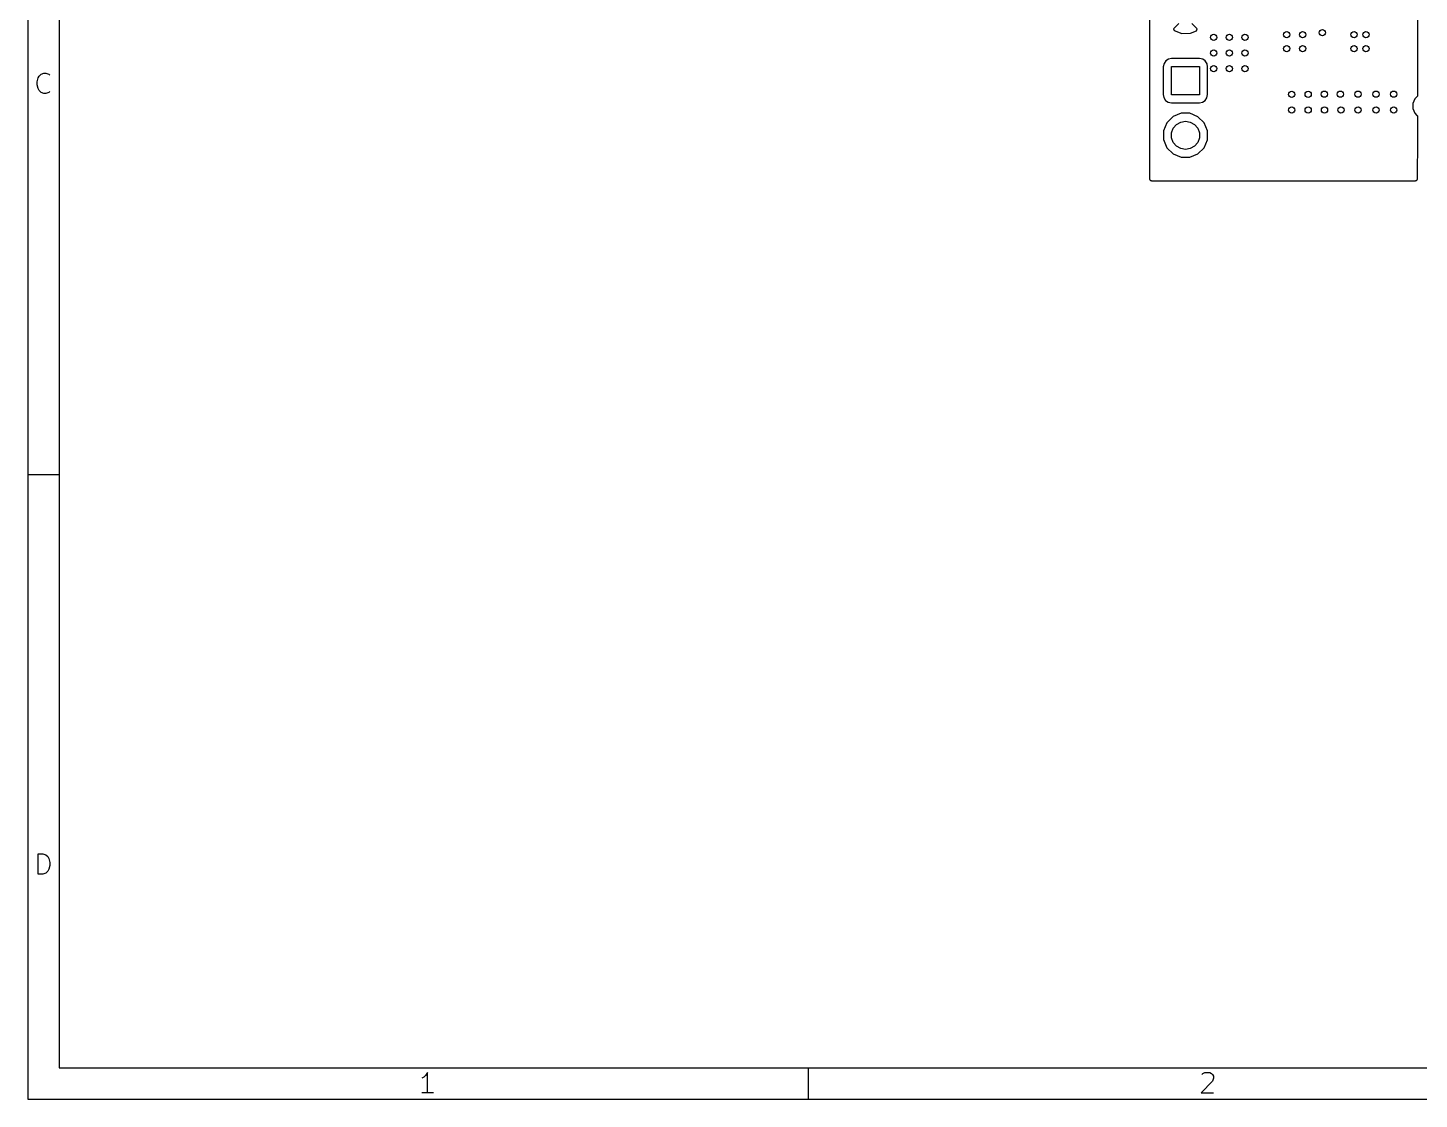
# Model space of a CAD drawing. Extents: x 10 to 287, y -200 to -10.
# Drawn here: x 10 to 99.2, y -200 to -131.4 of the extents above; entities that cross this region are included whole.
import ezdxf

# ---------------------------------------------------------------- set-up
doc = ezdxf.new("R2010")
doc.units = 0
doc.header["$MEASUREMENT"] = 0
doc.layers.add('BLACK', color=7, linetype='CONTINUOUS')

msp = doc.modelspace()

# ---------------------------------------------------------------- linework, layer by layer
at = {"layer": 'Black'}
for p, q in [((10, -10), (10, -200.007)), ((12, -12), (12, -198.007)), ((99.06, -128.362), (99.06, -135.711)), ((81.9121, -131.41), (81.9124, -130.089)), ((81.9116, -133.87), (81.9121, -131.41)), ((83.7564, -131.113), (83.4249, -131.444)), ((83.4249, -131.444), (83.4667, -131.568)), ((83.4667, -131.568), (83.9592, -131.749)), ((83.9592, -131.749), (84.5216, -131.725)), ((84.5216, -131.725), (84.8922, -131.571)), ((84.9351, -131.444), (84.6036, -131.113)), ((84.8922, -131.571), (84.9351, -131.444)), ((82.8129, -133.669), (82.7696, -133.883)), ((82.9289, -133.499), (82.8129, -133.669)), ((83.1025, -133.387), (82.9289, -133.499)), ((83.3018, -133.35), (83.1025, -133.387)), ((85.0773, -133.35), (83.3018, -133.35)), ((85.2915, -133.393), (85.0773, -133.35)), ((85.4612, -133.509), (85.2915, -133.393)), ((85.5729, -133.683), (85.4612, -133.509)), ((85.6104, -133.882), (85.5729, -133.683)), ((10.5976, -134.845), (10.6595, -134.598)), ((10.6595, -134.598), (10.7214, -134.474)), ((10.7214, -134.474), (10.8452, -134.35)), ((10.8452, -134.35), (11.031, -134.288)), ((11.031, -134.288), (11.1548, -134.288)), ((11.1548, -134.288), (11.3405, -134.35)), ((11.3405, -134.35), (11.4024, -134.412)), ((81.9107, -138.574), (81.9116, -133.87)), ((82.7696, -133.883), (82.7696, -135.658)), ((83.29, -135.67), (83.29, -133.87)), ((83.29, -133.87), (85.09, -133.87)), ((85.09, -133.87), (85.09, -135.67)), ((85.6104, -135.657), (85.6104, -133.882)), ((10.5976, -135.031), (10.5976, -134.845)), ((10.6595, -135.279), (10.5976, -135.031)), ((10.7214, -135.402), (10.6595, -135.279)), ((10.8452, -135.526), (10.7214, -135.402)), ((11.031, -135.588), (10.8452, -135.526)), ((11.3405, -135.526), (11.1548, -135.588)), ((11.4024, -135.464), (11.3405, -135.526)), ((11.1548, -135.588), (11.031, -135.588)), ((82.7696, -135.658), (82.8071, -135.857)), ((82.8071, -135.857), (82.9188, -136.031)), ((82.9188, -136.031), (83.0885, -136.147)), ((83.0885, -136.147), (83.3027, -136.19)), ((85.09, -135.67), (83.29, -135.67)), ((83.3027, -136.19), (85.0782, -136.19)), ((85.0782, -136.19), (85.2775, -136.153)), ((85.2775, -136.153), (85.4511, -136.041)), ((85.4511, -136.041), (85.5671, -135.871)), ((85.5671, -135.871), (85.6104, -135.657)), ((98.7604, -136.237), (98.7601, -136.558)), ((98.8836, -135.94), (98.7604, -136.237)), ((99.0227, -135.801), (98.8836, -135.94)), ((99.026, -135.796), (99.0227, -135.801)), ((99.0303, -135.793), (99.026, -135.796)), ((99.0386, -135.778), (99.0303, -135.793)), ((99.0481, -135.765), (99.0386, -135.778)), ((99.0495, -135.759), (99.0481, -135.765)), ((99.0523, -135.755), (99.0495, -135.759)), ((99.0552, -135.738), (99.0523, -135.755)), ((99.0595, -135.722), (99.0552, -135.738)), ((99.06, -135.711), (99.059, -135.717)), ((99.059, -135.717), (99.0595, -135.722)), ((83.3935, -137.076), (82.9971, -137.471)), ((83.9112, -136.862), (83.3935, -137.076)), ((84.4713, -136.862), (83.9112, -136.862)), ((84.9886, -137.077), (84.4713, -136.862)), ((85.3843, -137.473), (84.9886, -137.077)), ((98.7601, -136.558), (98.8828, -136.855)), ((98.8828, -136.855), (99.0229, -136.995)), ((99.0229, -136.995), (99.026, -137)), ((99.026, -137), (99.0303, -137.003)), ((99.0303, -137.003), (99.0386, -137.018)), ((99.0386, -137.018), (99.0481, -137.031)), ((99.0481, -137.031), (99.0496, -137.037)), ((99.0496, -137.037), (99.0523, -137.042)), ((99.0523, -137.042), (99.0552, -137.058)), ((99.0552, -137.058), (99.0595, -137.074)), ((99.0595, -137.074), (99.059, -137.079)), ((99.059, -137.079), (99.06, -137.085)), ((99.06, -137.085), (99.06, -138.429)), ((82.7822, -137.989), (82.7818, -138.549)), ((82.9971, -137.471), (82.7822, -137.989)), ((83.3003, -138.113), (83.4076, -137.818)), ((83.3003, -138.427), (83.3003, -138.113)), ((83.4076, -137.818), (83.6093, -137.578)), ((83.6093, -137.578), (83.881, -137.421)), ((83.881, -137.421), (84.19, -137.367)), ((84.19, -137.367), (84.499, -137.421)), ((84.499, -137.421), (84.7707, -137.578)), ((84.7707, -137.578), (84.9724, -137.818)), ((84.9724, -137.818), (85.0797, -138.113)), ((85.0797, -138.113), (85.0797, -138.427)), ((85.5982, -137.991), (85.3843, -137.473)), ((85.5978, -138.551), (85.5982, -137.991)), ((81.9102, -141.074), (81.9107, -138.574)), ((82.7818, -138.549), (82.9957, -139.067)), ((82.9957, -139.067), (83.3914, -139.463)), ((83.4076, -138.722), (83.3003, -138.427)), ((83.6093, -138.962), (83.4076, -138.722)), ((83.881, -139.119), (83.6093, -138.962)), ((84.7707, -138.962), (84.499, -139.119)), ((84.9724, -138.722), (84.7707, -138.962)), ((85.0797, -138.427), (84.9724, -138.722)), ((84.9865, -139.464), (85.3829, -139.069)), ((85.3829, -139.069), (85.5978, -138.551)), ((99.06, -138.431), (99.0333, -141.076)), ((99.06, -138.429), (99.0599, -138.43)), ((99.0599, -138.43), (99.06, -138.431)), ((83.3914, -139.463), (83.9087, -139.678)), ((84.19, -139.173), (83.881, -139.119)), ((83.9087, -139.678), (84.4688, -139.678)), ((84.499, -139.119), (84.19, -139.173)), ((84.4688, -139.678), (84.9865, -139.464)), ((81.9122, -141.085), (81.9102, -141.074)), ((81.9122, -141.097), (81.9122, -141.085)), ((81.916, -141.107), (81.9122, -141.097)), ((81.9179, -141.118), (81.916, -141.107)), ((81.9235, -141.128), (81.9179, -141.118)), ((81.9273, -141.138), (81.9235, -141.128)), ((81.9344, -141.147), (81.9273, -141.138)), ((81.9399, -141.156), (81.9344, -141.147)), ((81.9485, -141.163), (81.9399, -141.156)), ((81.9556, -141.172), (81.9485, -141.163)), ((81.9652, -141.177), (81.9556, -141.172)), ((81.9737, -141.184), (81.9652, -141.177)), ((81.9842, -141.188), (81.9737, -141.184)), ((81.9938, -141.194), (81.9842, -141.188)), ((82.0047, -141.196), (81.9938, -141.194)), ((82.0152, -141.2), (82.0047, -141.196)), ((82.0263, -141.2), (82.0152, -141.2)), ((82.0373, -141.201), (82.0263, -141.2)), ((98.9063, -141.201), (82.0373, -141.201)), ((98.9167, -141.2), (98.9063, -141.201)), ((98.9271, -141.2), (98.9167, -141.2)), ((98.9382, -141.196), (98.9271, -141.2)), ((98.9498, -141.194), (98.9382, -141.196)), ((98.9589, -141.189), (98.9498, -141.194)), ((98.9687, -141.185), (98.9589, -141.189)), ((98.9778, -141.178), (98.9687, -141.185)), ((98.988, -141.172), (98.9778, -141.178)), ((98.9947, -141.164), (98.988, -141.172)), ((99.0028, -141.157), (98.9947, -141.164)), ((99.0088, -141.147), (99.0028, -141.157)), ((99.0163, -141.138), (99.0088, -141.147)), ((99.0199, -141.128), (99.0163, -141.138)), ((99.0252, -141.119), (99.0199, -141.128)), ((99.0274, -141.108), (99.0252, -141.119)), ((99.0314, -141.097), (99.0274, -141.108)), ((99.0333, -141.076), (99.0314, -141.086)), ((99.0314, -141.086), (99.0314, -141.097)), ((10, -160), (12, -160)), ((10.6595, -185.588), (10.6595, -184.288)), ((10.6595, -184.288), (10.969, -184.288)), ((10.969, -184.288), (11.1548, -184.35)), ((11.1548, -184.35), (11.2786, -184.474)), ((11.2786, -184.474), (11.3405, -184.598)), ((11.2786, -185.402), (11.1548, -185.526)), ((11.3405, -185.279), (11.2786, -185.402)), ((11.3405, -184.598), (11.4024, -184.845)), ((11.4024, -185.031), (11.3405, -185.279)), ((11.4024, -184.845), (11.4024, -185.031)), ((10.969, -185.588), (10.6595, -185.588)), ((11.1548, -185.526), (10.969, -185.588)), ((12, -198.007), (285.002, -198.007)), ((35.3714, -198.605), (35.2476, -198.667)), ((35.4952, -198.481), (35.3714, -198.605)), ((35.619, -198.295), (35.4952, -198.481)), ((35.619, -199.595), (35.619, -198.295)), ((60, -198.007), (60, -200.007)), ((85.2476, -198.419), (85.3095, -198.357)), ((85.3095, -198.357), (85.4333, -198.295)), ((85.4333, -198.295), (85.7429, -198.295)), ((85.7429, -198.295), (85.8667, -198.357)), ((85.8667, -198.357), (85.9286, -198.419)), ((85.9286, -198.419), (85.9905, -198.543)), ((85.9905, -198.667), (85.9286, -198.852)), ((85.9905, -198.543), (85.9905, -198.667)), ((35.9905, -199.595), (35.2476, -199.595)), ((85.9286, -198.852), (85.1857, -199.595)), ((85.1857, -199.595), (85.9905, -199.595)), ((10, -200.007), (287.002, -200.007))]:
    msp.add_line(p, q, dxfattribs=at)
for centre in [(86, -132), (87, -132), (88, -132), (90.678, -131.826), (91.694, -131.826), (92.964, -131.699), (94.996, -131.826), (95.758, -131.826), (86, -133), (87, -133), (88, -133), (90.678, -132.715), (91.694, -132.715), (94.996, -132.715), (95.758, -132.715), (86, -134), (87, -134), (88, -134), (91, -135.65), (92.05, -135.65), (93.091, -135.636), (94.107, -135.636), (95.25, -135.636), (96.393, -135.636), (97.536, -135.636), (91, -136.65), (92.05, -136.65), (93.1, -136.65), (94.15, -136.65), (95.25, -136.65), (96.4, -136.65), (97.536, -136.65)]:
    msp.add_circle(centre, 0.1994, dxfattribs=at)

doc.saveas('drawing.dxf')
